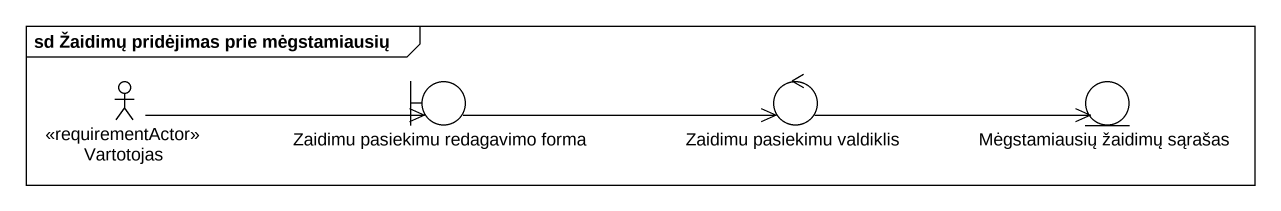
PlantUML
@startuml
mainframe sd Žaidimų pridėjimas prie mėgstamiausių
actor Vartotojas <<requirementActor>>
boundary "Zaidimu pasiekimu redagavimo forma" as Zaidimu_pasiekimu
control "Zaidimu pasiekimu valdiklis" as Zaidimu_pasiekimu_valdiklis
entity "Mėgstamiausių žaidimų sąrašas" as Mėgstamiausių_žaidimų
Vartotojas -right-> Zaidimu_pasiekimu
Zaidimu_pasiekimu -right-> Zaidimu_pasiekimu_valdiklis
Zaidimu_pasiekimu_valdiklis -right-> Mėgstamiausių_žaidimų
@enduml
